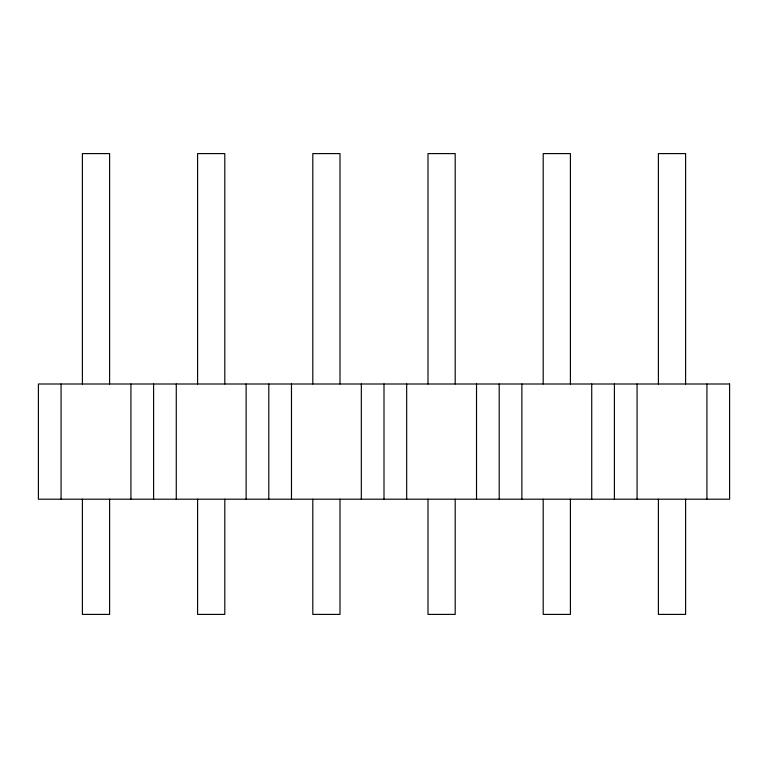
<?xml version="1.0" encoding="UTF-8"?>
<svg xmlns="http://www.w3.org/2000/svg" width="768" height="768" viewBox="0 0 768 768"><rect width="100%" height="100%" fill="white"/><g stroke="black" fill="none" stroke-linecap="round" stroke-linejoin="round"><path stroke-width="1.15" d="M706.925 384L706.925 499.2M685.603 384L685.603 153.6L658.397 153.6L658.397 384M685.603 499.2L685.603 614.4L658.397 614.4L658.397 499.2M637.075 384L637.075 499.2M614.4 384L614.4 499.2M591.725 384L591.725 499.2M570.403 384L570.403 153.6L543.197 153.6L543.197 384M570.403 499.2L570.403 614.4L543.197 614.4L543.197 499.2M521.875 384L521.875 499.2M499.2 384L499.2 499.2M476.525 384L476.525 499.2M455.203 384L455.203 153.6L427.997 153.6L427.997 384M455.203 499.2L455.203 614.4L427.997 614.4L427.997 499.2M406.675 384L406.675 499.2M384 384L384 499.2M361.325 384L361.325 499.2M340.003 384L340.003 153.6L312.797 153.6L312.797 384M340.003 499.2L340.003 614.4L312.797 614.4L312.797 499.2M291.475 384L291.475 499.2M268.8 384L268.8 499.2M246.125 384L246.125 499.2M224.803 384L224.803 153.6L197.597 153.6L197.597 384M224.803 499.2L224.803 614.4L197.597 614.4L197.597 499.2M176.275 384L176.275 499.2M153.6 384L153.6 499.2M130.925 384L130.925 499.2M109.603 384L109.603 153.6L82.397 153.6L82.397 384M109.603 499.2L109.603 614.4L82.397 614.4L82.397 499.2M61.075 384L61.075 499.2M729.6 384L38.4 384L38.4 499.2L729.6 499.2L729.6 384"/></g></svg>
